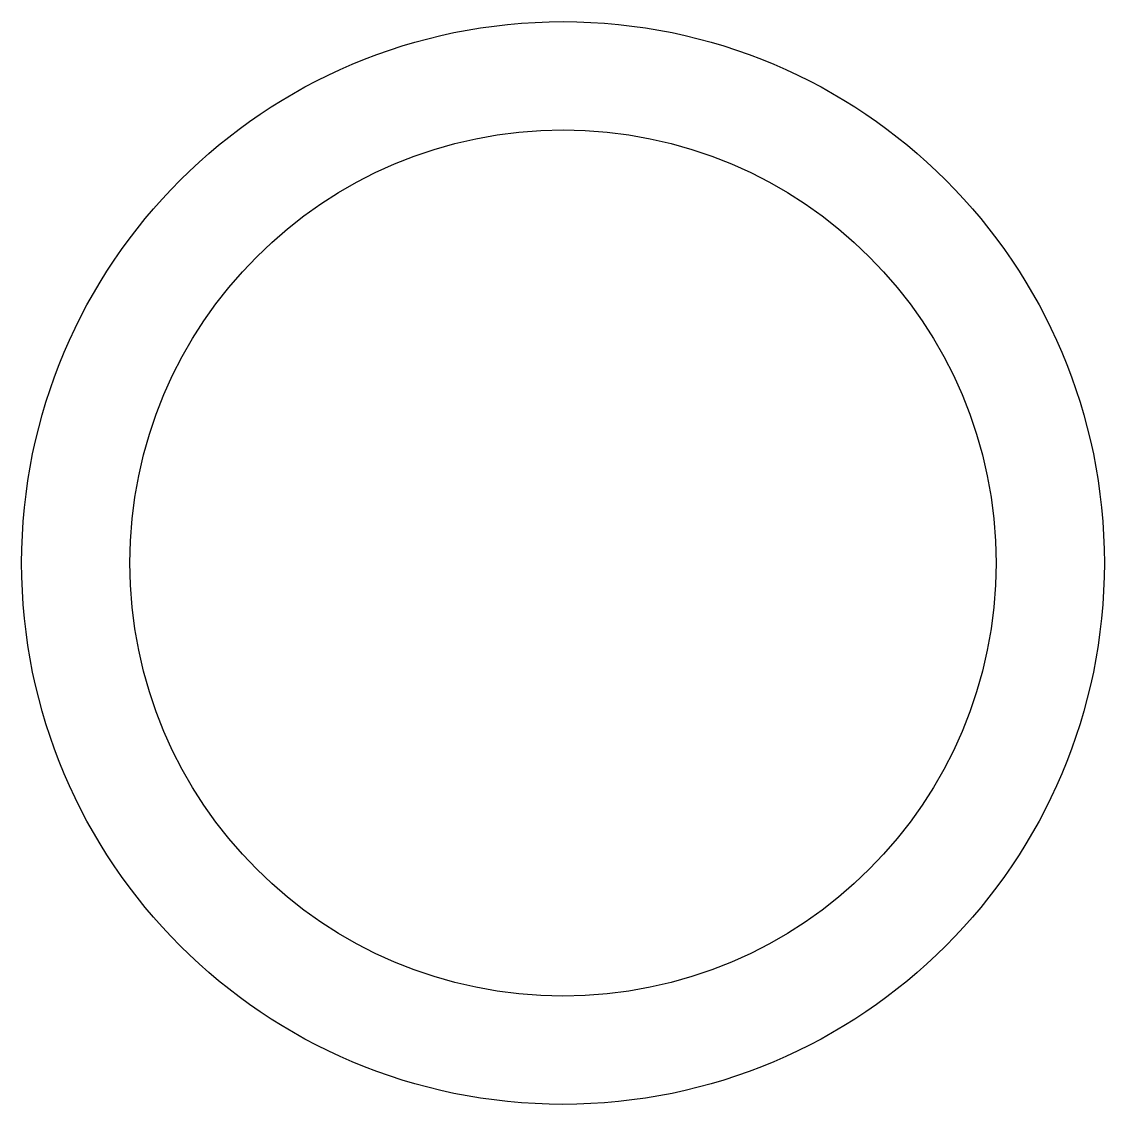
# Model space of a CAD drawing. Header units: millimetres. Extents: x -22.5 to 22.5, y -22.5 to 22.5.
import ezdxf

# ---------------------------------------------------------------- set-up
doc = ezdxf.new("R2010")
doc.units = ezdxf.units.MM

msp = doc.modelspace()

# ---------------------------------------------------------------- linework, layer by layer
for radius in [22.5, 18]:
    msp.add_circle((0, 0), radius)

doc.saveas('drawing.dxf')
